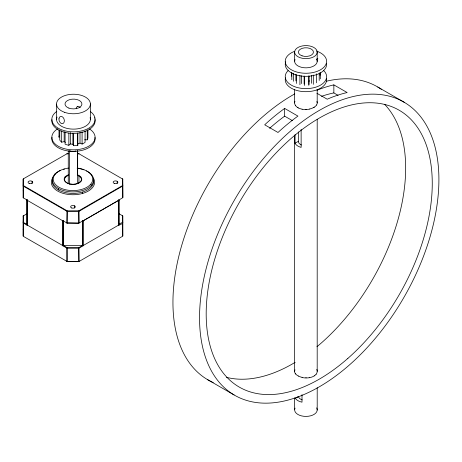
<?xml version="1.0" encoding="UTF-8"?>
<svg xmlns="http://www.w3.org/2000/svg" width="462" height="462" viewBox="0 0 462 462"><rect width="100%" height="100%" fill="white"/><g stroke="black" fill="none" stroke-linecap="round" stroke-linejoin="round"><path stroke-width="0.69" d="M68.266 183.784L68.272 150.803M295.334 105.209A11.481 6.942 -0.7 0 1 294.658 103.257L294.64 89.697M295.23 373.44A11.481 6.289 0.5 0 1 294.64 371.633L294.64 136.509M23.21 186.076L23.447 185.62L67.14 210.828L78.8 210.828L122.459 185.62L122.84 185.926L79.042 211.301L67.106 211.353L23.21 186.076L23.435 178.869M68.509 153.679L67.14 153.679L23.244 178.91L23.458 197.915L23.152 197.748L27.2 200.052L27.2 225.237L23.21 222.932L23.475 215.742M79.06 223.002L78.835 210.851L78.8 223.152L66.874 223.002L78.933 223.146L83.05 220.657L83.05 245.836L78.915 248.192L67.14 248.204L62.884 245.836L62.884 220.657L67.14 223.111L67.14 210.828L66.874 222.979M79.066 261.348L78.817 247.696L78.8 261.544L66.921 261.492L66.886 248.042L67.14 247.684L78.8 247.684L82.409 245.593A0.658 0.537 0 0 1 82.79 245.68L83.05 245.836M80.509 181.71L80.844 181.497M294.64 102.934L294.652 102.61A11.481 6.965 1.9 0 1 294.947 101.294M317.203 119.439L317.192 371.667A11.481 6.959 0.8 0 1 316.51 373.625A10.949 6.682 2.5 0 1 316.118 374.255M23.1 179.181L23.1 197.615M23.1 236.001L23.244 215.76L23.279 236.307L67.14 261.504L67.14 247.684L63.525 245.593A0.658 0.537 0 0 0 63.15 245.68L62.884 245.836M122.84 197.597L122.719 178.973L122.828 197.667L118.786 200.081M122.84 235.984L122.84 216.049M294.64 371.344L294.652 371.05A11.481 6.254 -1.9 0 1 295.01 369.854M317.203 89.42L317.192 103.228A11.481 6.272 -1.8 0 1 316.505 105.018M23.1 216.049L27.2 213.594M122.678 190.91L122.673 191.118M122.667 229.325L122.649 229.522M316.551 105.024L316.118 105.607A11.458 6.179 -3 0 1 311.249 108.541A10.944 5.994 -2.8 0 1 309.725 108.986M65.09 131.993L65.09 144.156A14.461 8.351 0 0 0 68.855 145.264L70.328 144L72.898 144.236L73.62 145.697A14.461 8.351 0 0 0 77.795 145.316L77.795 133.154M118.74 199.942L118.74 225.237C124.376 223.498 123.891 220.449 118.85 224.561M122.725 222.909L122.574 215.708L122.719 236.203L78.979 261.521L66.874 261.348M314.27 375.883L313.513 376.322A11.452 7.045 3.5 0 1 310.776 377.379A10.984 6.705 3.2 0 1 309.199 377.702M314.27 107.161L313.513 107.6M26.998 200.167L63.075 220.98L63.057 245.738L26.998 224.919L26.998 199.336L27.01 224.907M82.877 220.986L118.942 200.167L82.877 220.986L82.877 245.738L118.942 224.919L118.942 200.04M118.786 213.565L122.782 215.933L122.459 215.742M301.132 129.4L301.132 147.395A11.284 6.514 0 0 1 295.045 143.232L298.412 141.285L298.412 131.93M77.425 153.679L79.066 153.834L78.8 153.638M122.459 178.886L122.725 186.076M77.795 145.316L77.703 143.798L80.018 143.116L82.092 144.052A14.461 8.351 0 0 0 85.077 142.331L85.077 130.879M59.765 129.995L59.765 140.015A14.461 8.351 0 0 0 61.683 142.186L64.16 141.667L65.385 142.371M316.591 59.021L317.873 58.836M68.509 153.771L66.874 153.834L67.14 153.679M306.462 109.425L305.388 109.454M77.425 153.771L78.8 153.771M63.525 245.593L82.409 245.593M306.462 377.864L305.388 377.835M84.638 139.795L87.272 139.847A14.461 8.351 0 0 0 87.93 137.439L87.93 130.284M302.131 109.165L301.091 108.94A11.452 7.022 -3.3 0 1 298.313 107.917M302.131 377.373L301.091 377.102A11.452 6.202 3.1 0 1 298.296 376.016M65.096 176.865L65.431 177.269M23.314 191.141L23.21 190.714L23.325 191.031M23.314 229.533L23.21 229.1L23.325 229.423M298.331 107.906L297.574 107.467M298.331 375.999L297.574 375.56A11.452 6.179 2.9 0 1 295.697 374.012M377.72 86.989L404.314 102.345A169.259 97.725 -60 0 1 349.561 364.83A169.259 97.725 -60 0 1 203.788 278.805A169.259 97.725 -60 0 1 404.314 102.345M317.059 90.206A169.259 97.725 -60 0 1 333.847 84.875L347.147 92.55A169.259 97.725 -60 0 0 327.2 99.209L316.926 93.278M321.477 96.344A159.858 92.296 -60 0 1 333.853 92.914L338.08 95.357M284.65 108.426L297.944 116.101A169.259 97.725 -60 0 0 277.997 132.473L264.697 124.798A169.259 97.725 -60 0 1 284.65 108.426L284.65 116.164A159.858 92.296 -60 0 0 269.606 128.326M284.65 116.164L292.504 120.698M78.8 153.679L122.834 179.164M118.942 224.919L118.85 199.988M27.091 224.561L23.475 222.47L23.21 222.932M207.53 379.614L234.13 394.97M295.726 374.006L295.299 373.429M295.299 105.221L295.726 105.844A11.452 6.994 -2.9 0 0 297.603 107.455M317.209 102.934L317.192 102.639A11.481 6.301 0.9 0 0 316.897 101.438M317.209 371.344L317.192 371.015A11.481 6.988 -2.1 0 0 316.765 369.363M333.853 84.869L333.853 92.914M320.293 73.1L320.293 78.829M320.033 72.47L320.033 75.329M319.207 73.314L319.207 80.469M317.203 52.246A11.284 6.514 0 0 1 300.075 57.681A11.284 6.514 0 0 1 300.491 46.396A11.284 6.514 0 0 1 317.203 52.246L317.203 61.458M317.203 387.699L317.203 410.031M316.597 73.822L316.586 82.808M313.311 75.04L313.311 84.344M311.411 75.421L311.411 83.293M308.986 75.959L308.986 84.546M308.812 76.045L308.812 85.349M304.591 76.178L304.591 85.482M304.129 76.115L304.129 83.986M301.998 394.675L301.998 402.183A11.284 6.514 0 0 1 295.345 398.342L298.446 396.552A7.525 4.343 0 0 0 302.148 399.832M301.617 75.728L301.617 83.599M299.93 75.462L299.93 84.765M296.385 74.856L296.385 83.443M295.894 74.469L295.894 80.908M295.045 134.592L295.045 143.232M294.64 51.969L294.64 61.18M294.64 397.892L294.64 409.754M293.341 73.412L293.341 81.283M291.817 72.563L291.817 79.724M291.557 72.644L291.557 76.224M117.186 181.295L117.186 183.437M90.396 103.898L90.396 119.254M87.272 129.828L87.272 139.847M83.05 220.651A0.658 0.537 -60 0 1 82.79 220.94L82.785 245.686M82.092 131.889L82.092 144.052M80.018 132.38L80.018 143.116M78.956 176.034L78.956 182.998M77.703 133.062L77.703 143.798M77.668 150.866L77.668 183.795M77.622 150.554L77.622 175.727A4.701 2.714 0 0 0 77.327 175.098M74.63 205.861L74.63 208.021M73.62 133.535L73.62 145.697M72.898 133.501L72.898 144.236M70.328 132.554L70.328 144M69.647 150.699L69.647 184.292M68.855 133.096L68.855 145.264M64.16 131.647L64.16 141.667M62.89 220.651A0.658 0.537 60 0 0 63.15 220.94L63.15 245.686M61.683 130.734L61.683 142.186M59.009 130.105L59.009 137.26A14.461 8.351 0 0 1 59.361 135.528M58.339 188.398L58.339 189.928M56.543 104.1L56.543 119.456M32.074 181.295L32.074 183.454M301.426 144.976A7.525 4.343 0 0 1 298.412 141.285M384.523 104.245A159.858 92.296 -60 0 1 316.961 346.719M295.178 362.318A159.858 92.296 -60 0 1 226.461 377.327M316.089 374.249A11.452 7.011 2.9 0 1 314.235 375.866M309.211 377.731A11.481 6.878 2.8 0 1 306.462 377.933M305.376 377.951A11.481 6.555 2.5 0 1 302.067 377.477M326.345 81.231A169.259 97.725 -60 0 1 381.335 89.316M213.259 382.571A169.259 97.725 -60 0 1 181.098 247.557A169.259 97.725 -60 0 1 294.727 93.907M305.382 109.534A11.481 6.872 -2.7 0 1 302.09 109.24M309.765 109.049A11.481 6.532 -2.4 0 1 306.468 109.511M326.519 78.621A20.686 11.943 0 0 1 305.272 91.684A20.686 11.943 0 0 1 285.493 77.876M323.729 70.594A20.686 11.943 0 0 1 319.277 85.799A20.686 11.943 0 0 1 292.573 85.799A20.686 11.943 0 0 1 288.115 70.594M316.643 407.854A11.284 6.514 0 0 1 306.162 416.406A11.284 6.514 0 0 1 295.068 408.119M309.494 80.873A4.476 2.587 0 0 1 308.656 81.364M316.453 51.039A20.686 11.943 0 0 1 322.002 68.838A20.686 11.943 0 0 1 290.696 69.404A20.686 11.943 0 0 1 294.294 51.444M316.643 59.28A11.284 6.514 0 0 1 306.162 67.833A11.284 6.514 0 0 1 295.068 59.546M326.519 63.265A20.686 11.943 0 0 1 304.625 76.311A20.686 11.943 0 0 1 285.735 61.787M76.265 108.749A3.488 2.535 37 0 1 76.548 107.34A3.811 2.888 42.7 0 1 76.831 107.017L77.038 106.832A3.84 2.876 59.5 0 1 77.391 106.618M77.362 106.549A3.679 2.749 65.1 0 1 80.226 107.525M90.13 117.625A16.927 9.771 0 0 1 72.938 129.123A16.927 9.771 0 0 1 57.034 117.025M89.322 128.858A21.627 12.486 0 0 1 88.525 146.315A21.627 12.486 0 0 1 58.27 146.235A21.627 12.486 0 0 1 57.756 128.771M94.953 137.439A21.627 12.486 0 0 1 73.371 151.374A21.627 12.486 0 0 1 52.01 137.324M94.976 119.56A21.627 12.486 0 0 1 73.568 133.379A21.627 12.486 0 0 1 51.946 119.675M94.392 117.735A21.627 12.486 0 0 1 94.583 118.185M90.494 111.654A21.627 12.486 0 0 1 87.988 128.609A21.627 12.486 0 0 1 58.512 128.372A21.627 12.486 0 0 1 56.82 111.382M27.2 225.237A0.658 0.537 60 0 1 27.085 224.867M118.85 224.867A0.658 0.537 -60 0 1 118.734 225.237M77.46 175.346A8.46 4.886 0 0 1 79.412 182.657A8.46 4.886 0 0 1 66.597 182.704A8.46 4.886 0 0 1 68.388 175.381M93.411 178.17A21.627 12.486 0 0 1 72.58 194.739A21.627 12.486 0 0 1 52.795 177.749M82.785 193.382A0.941 0.346 73.6 0 1 82.363 192.128M63.525 221.021A0.658 0.537 0 0 1 63.15 220.94M82.79 220.94A0.658 0.537 0 0 1 82.409 221.021M77.194 168.047A19.745 11.4 0 0 1 89.345 185.551A19.745 11.4 0 0 1 56.676 185.62A19.745 11.4 0 0 1 68.607 168.064M90.564 184.355A0.941 0.681 41.4 0 1 91.401 185.372M54.533 174.526A0.941 0.681 41.4 0 1 55.376 174.007M77.264 174.723A8.842 5.105 0 0 1 79.782 182.432A8.842 5.105 0 0 1 66.193 182.461A8.842 5.105 0 0 1 68.613 174.74M86.452 170.894A20.686 11.943 0 0 1 87.659 188.357A20.686 11.943 0 0 1 57.392 187.809A20.686 11.943 0 0 1 60.493 170.42M63.577 169.306A20.686 11.943 0 0 1 64.513 169.052M77.229 168.26A20.686 11.943 0 0 1 83.945 169.825M93.538 180.215A20.686 11.943 0 0 1 72.84 193.428A20.686 11.943 0 0 1 52.431 180.065M75.941 150.883A4.701 2.714 0 0 1 69.895 150.831M347.863 358.391A159.858 92.296 -60 0 0 399.601 110.482A159.858 92.296 -60 0 0 210.204 277.108A159.858 92.296 -60 0 0 347.863 358.391M302.079 55.838A7.525 4.343 0 0 0 313.444 52.16A7.525 4.343 0 0 0 302.246 48.319A7.525 4.343 0 0 0 302.079 55.838M58.963 118.85A3.742 2.581 72.4 0 0 62.722 123.62A3.742 2.581 72.4 0 0 63.265 117.643A3.742 2.581 72.4 0 0 58.963 118.85M68.919 108.12A8.46 4.886 0 0 0 81.924 104.216A8.46 4.886 0 0 0 69.566 99.665A8.46 4.886 0 0 0 68.919 108.12M64.553 112.306A16.927 9.771 0 0 0 90.385 104.308A16.927 9.771 0 0 0 65.471 95.386A16.927 9.771 0 0 0 64.553 112.306M29.204 183.414A2.35 1.357 0 0 0 32.767 182.276A2.35 1.357 0 0 0 29.273 181.064A2.35 1.357 0 0 0 29.204 183.414M71.754 207.987A2.35 1.357 0 0 0 75.318 206.849A2.35 1.357 0 0 0 71.829 205.636A2.35 1.357 0 0 0 71.754 207.987M114.31 183.414A2.35 1.357 0 0 0 117.874 182.276A2.35 1.357 0 0 0 114.385 181.064A2.35 1.357 0 0 0 114.31 183.414"/></g></svg>
